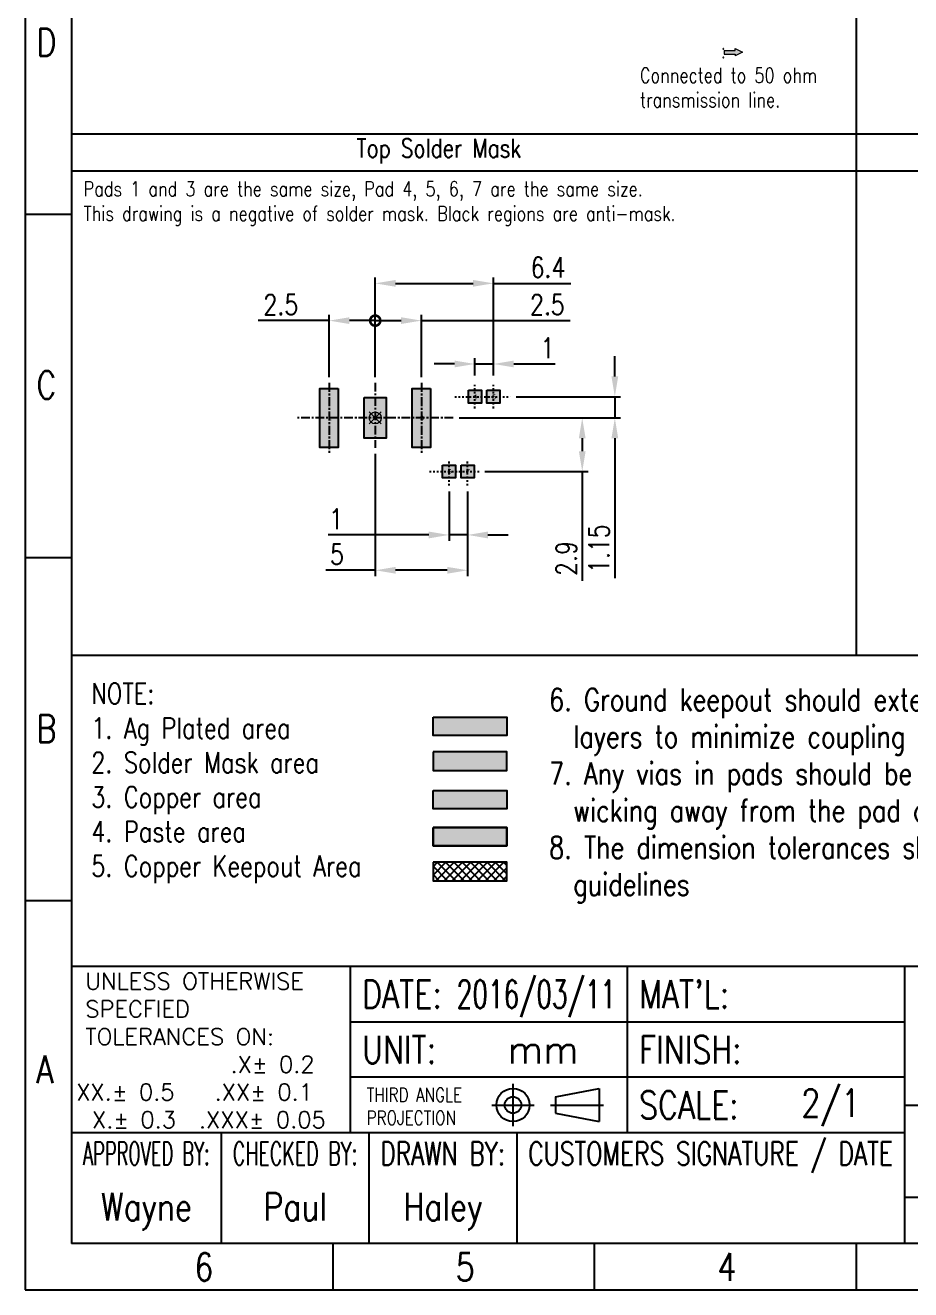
# Model space of a CAD drawing. Header units: millimetres. Extents: x 0 to 90, y 0 to 135.
# Drawn here: x 0 to 47.9, y 0 to 68.5 of the extents above; entities that cross this region are included whole.
import ezdxf
from ezdxf.enums import TextEntityAlignment as Align

# ---------------------------------------------------------------- set-up
doc = ezdxf.new("R2010")
doc.units = ezdxf.units.MM
doc.header["$LTSCALE"] = 0.5
doc.header["$PDMODE"] = 35
doc.header["$PDSIZE"] = 1
doc.linetypes.add('CENTER2', pattern=[28.575, 19.05, -3.175, 3.175, -3.175])
doc.linetypes.add('HIDDEN', pattern=[9.525, 6.35, -3.175])
for name, color, linetype, lineweight in [('AM_3', 6, 'HIDDEN', 20), ('AM_5', 3, 'Continuous', 13), ('BO', 7, 'Continuous', 30)]:
    doc.layers.add(name, color=color, linetype=linetype, lineweight=lineweight)
for name, color, linetype in [('Center', 1, 'CENTER2'), ('Continuous', 7, 'Continuous'), ('Dim', 2, 'Continuous'), ('Frame', 7, 'Continuous'), ('Section', 5, 'Continuous'), ('Text', 4, 'Continuous')]:
    doc.layers.add(name, color=color, linetype=linetype)
doc.styles.add('DIM', font='romans.shx', dxfattribs={"width": 0.8, "bigfont": '@extfont2.shx'})
doc.styles.add('ROMANS', font='romans.shx', dxfattribs={"width": 0.8, "bigfont": 'chineset.shx'})
doc.styles.get("Standard").update_dxf_attribs({"font": 'romans.shx', "width": 0.8, "bigfont": 'chineset.shx'})
doc.dimstyles.new('AM_ISO$0', dxfattribs={"dimtxt": 2.2, "dimasz": 2.2, "dimexe": 0.625, "dimexo": 0.625, "dimtad": 1, "dimdsep": 46, "dimtxsty": 'DIM', "dimcen": 0, "dimclrd": 256, "dimclrt": 256, "dimazin": 2, "dimtfac": 0.7, "dimtix": 1, "dimtmove": 0, "dimatfit": 3, "dimfxl": 1, "dimtolj": 2, "dimarcsym": 0})

# ---------------------------------------------------------------- blocks, each defined once
blk = doc.blocks.new('standard-O')
at = {"layer": 'Frame'}
for p, q in [((0, 270), (0, 0)), ((5, 265), (5, 5)), ((0, 116.45), (5, 116.45)), ((0, 79.3), (5, 79.3)), ((0, 42.15), (5, 42.15)), ((175, 35), (5, 35)), ((35.22, 17), (35.22, 35)), ((65.22, 17), (65.22, 35)), ((95.22, 35), (95.22, 5)), ((35.22, 29), (95.22, 29)), ((95.22, 23), (35.22, 23)), ((57.44, 20.9), (62.15, 21.8)), ((57.44, 20.9), (57.44, 19.1)), ((62.15, 21.8), (62.15, 18.2)), ((95.22, 20), (175, 20)), ((57.44, 19.1), (62.15, 18.2)), ((95.22, 17), (5, 17)), ((21.22, 17), (21.22, 5)), ((37.22, 17), (37.22, 5)), ((53.22, 17), (53.22, 5)), ((95.22, 17), (95.22, 5)), ((175, 10), (95.22, 10)), ((175, 5), (5, 5)), ((33.33, 0), (33.33, 5)), ((61.66, 0), (61.66, 5)), ((90, 5), (90, 0)), ((0, 0), (180, 0))]:
    blk.add_line(p, q, dxfattribs=at)
at = {"layer": 'Frame', "ltscale": 0.3}
for p, q in [((52.82, 22.3), (52.82, 17.7)), ((50.52, 20), (55.12, 20)), ((56.89, 20), (62.62, 20))]:
    blk.add_line(p, q, dxfattribs=at)
at = {"layer": 'Frame'}
for radius in [1.8, 0.9]:
    blk.add_circle((52.82, 20), radius, dxfattribs=at)
at = {"layer": 'Frame', "style": 'ROMANS', "width": 0.8}
for s, p in [('D', (1.2, 133.57)), ('C', (1.2, 96.46)), ('B', (1.2, 59.26)), ('DATE:', (36.47, 30.5)), ("MAT'L:", (66.47, 30.5)), ('UNIT:', (36.47, 24.5)), ('FINISH:', (66.47, 24.5)), ('A', (1.2, 22.35)), ('SCALE:', (66.47, 18.5))]:
    blk.add_text(s, height=3, dxfattribs=at).set_placement(p)
at = {"layer": 'Frame', "style": 'ROMANS'}
for s, p in [('UNLESS OTHERWISE', (6.5, 32.5)), ('SPECFIED', (6.5, 29.5)), ('TOLERANCES ON:', (6.5, 26.5)), ('.X%%P 0.2', (22.23, 23.5)), ('XX.%%P 0.5', (5.52, 20.5)), ('.XX%%P 0.1', (20.51, 20.5)), ('X.%%P 0.3', (7.23, 17.5)), ('.XXX%%P 0.05', (18.81, 17.5))]:
    blk.add_text(s, height=1.8, dxfattribs=at).set_placement(p)
for s, width, p, p2 in [('CUSTOMERS SIGNATURE / DATE', 0.651786, (54.47, 13.5), (93.97, 13.5)), ('APPROVED BY:', 0.50864, (6.24, 13.5), (19.97, 13.5)), ('CHECKED BY:', 0.540241, (22.47, 13.5), (35.97, 13.5)), ('DRAWN BY:', 0.659662, (38.47, 13.5), (51.97, 13.5))]:
    blk.add_text(s, height=2.5, dxfattribs=dict(at, width=width)).set_placement(p, p2, align=Align.FIT)
at = {"layer": 'Frame', "width": 0.8}
for s, p in [('6', (18.32, 0.96)), ('5', (46.62, 0.96)), ('4', (74.95, 0.96))]:
    blk.add_text(s, height=3, dxfattribs=at).set_placement(p)
at = {"layer": 'Frame', "insert": (36.97, 21.86), "char_height": 1.5, "width": 13.7874, "attachment_point": 1, "style": 'ROMANS'}
blk.add_mtext('THIRD ANGLE\\PPROJECTION', dxfattribs=at)
at = {"layer": 'Text', "style": 'ROMANS'}
for tag, height, width, p, p2 in [('ISO.N0', 2, 0.667795, (16.27, 262), (32.55, 262)), ('DESCRIPTION-1', 3, 0.661062, (79.7, 255.4), (118.89, 255.4)), ('ISSUED_DATE-1', 3, 0.661486, (154.5, 255.4), (173.5, 255.4)), ('DATE', 3, 0.619429, (46.72, 30.5), (63.97, 30.5))]:
    blk.add_attdef(tag, text='', height=height, dxfattribs=dict(at, width=width)).set_placement(p, p2, align=Align.FIT)
at = {"layer": 'Text', "style": 'ROMANS', "width": 0.8}
for tag, p in [('ENG-1', (128.5, 255.4)), ('APPROVE-1', (145.5, 255.4)), ('ENG-2', (128.5, 250.1)), ('APPROVE-2', (145.5, 250.1)), ('ENG-3', (128.5, 244.8)), ('APPROVE-3', (145.5, 244.8)), ('ENG-4', (128.5, 239.5)), ('APPROVE-4', (145.56, 239.5)), ('ENG-5', (128.5, 234.2)), ('APPROVE-5', (145.5, 234.2)), ('APPROVED', (13.11, 7.48)), ('CHECKED', (29.22, 7.48)), ('DRAWN', (45.22, 7.48))]:
    blk.add_attdef(tag, text='', height=3, dxfattribs=at).set_placement(p, align=Align.CENTER)
at = {"layer": 'Text', "style": 'ROMANS'}
for tag, p, p2 in [('DESCRIPTION-2', (79.83, 250.1), (118.89, 250.1)), ('ISSUED_DATE-2', (154.5, 250.1), (173.5, 250.1)), ('DESCRIPTION-3', (79.83, 244.8), (118.89, 244.8)), ('ISSUED_DATE-3', (154.5, 244.8), (173.5, 244.8)), ('DESCRIPTION-4', (79.83, 239.5), (118.89, 239.5)), ('ISSUED_DATE-4', (154.5, 239.5), (173.5, 239.5)), ('DESCRIPTION-5', (79.83, 234.2), (118.89, 234.2)), ('ISSUED_DATE-5', (154.5, 234.2), (173.5, 234.2)), ('MATERIAL', (77.72, 30.5), (93.97, 30.5)), ('FINISH', (79.22, 24.5), (93.97, 24.5))]:
    blk.add_attdef(tag, text='', height=3, dxfattribs=at).set_placement(p, p2, align=Align.FIT)
blk.add_attdef(' mm ', text='', height=3, dxfattribs=at).set_placement((56.08, 26), align=Align.MIDDLE)
at = {"layer": 'Text', "style": 'ROMANS', "width": 0.8}
for tag, height, p in [('REV', 2.5, (171.37, 23.42)), ('SCALE', 3, (87.22, 20))]:
    blk.add_attdef(tag, text='', height=height, dxfattribs=at).set_placement(p, align=Align.MIDDLE)
for tag, p in [('TITLE.', (109.59, 15.93)), ('PART_NO', (116.88, 5.9))]:
    blk.add_attdef(tag, p, '', height=3, dxfattribs=at)
blk = doc.blocks.new('A$C63D92827')
at = {"layer": 'BO', "lineweight": 0, "ltscale": 0.1}
h = blk.add_hatch(color=256, dxfattribs=at)
h.dxf.hatch_style = 1
h.paths.add_polyline_path([(1.25, 0.25), (0.75, 0.5), (0.75, 0.375), (0, 0.375), (0, 0.125), (0.75, 0.125), (0.75, 0)])
for p, q in [((0, 0.375), (0.75, 0.375)), ((0, 0.375), (0, 0.125)), ((0, 0.125), (0.75, 0.125)), ((0.75, 0.375), (0.75, 0.5)), ((0.75, 0.5), (1.25, 0.25)), ((1.25, 0.25), (0.75, 0)), ((0.75, 0.125), (0.75, 0))]:
    blk.add_line(p, q, dxfattribs=at)
blk = doc.blocks.new('*D33')
at = {"layer": 'Defpoints', "color": 0}
for p in [(23.179, 47.196), (24.579, 44.296), (30.16, 44.296)]:
    blk.add_point(p, dxfattribs=at)
at = {"layer": 'Dim'}
for p, q in [((23.491, 47.196), (30.472, 47.196)), ((30.16, 46.096), (30.16, 45.396)), ((24.891, 44.296), (30.472, 44.296)), ((30.16, 44.296), (30.16, 38.374))]:
    blk.add_line(p, q, dxfattribs=at)
for points in [[(29.976, 46.096), (30.343, 46.096), (30.16, 47.196)], [(29.976, 45.396), (30.343, 45.396), (30.16, 44.296)]]:
    blk.add_solid(points, dxfattribs=at)
at = {"layer": 'Dim', "insert": (29.297, 39.587), "char_height": 1.1, "attachment_point": 5, "rotation": 90, "style": 'ROMANS'}
blk.add_mtext('\\A2;2.9', dxfattribs=at)
blk = doc.blocks.new('*D34')
at = {"layer": 'Defpoints', "color": 0}
for p in [(26.261, 48.346), (31.925, 48.346), (23.179, 47.196)]:
    blk.add_point(p, dxfattribs=at)
at = {"layer": 'Dim'}
for p, q in [((31.925, 49.446), (31.925, 50.546)), ((26.573, 48.346), (32.237, 48.346)), ((31.925, 48.346), (31.925, 47.196)), ((23.491, 47.196), (32.237, 47.196)), ((31.925, 46.096), (31.925, 38.529))]:
    blk.add_line(p, q, dxfattribs=at)
for points in [[(31.741, 49.446), (32.108, 49.446), (31.925, 48.346)], [(31.741, 46.096), (32.108, 46.096), (31.925, 47.196)]]:
    blk.add_solid(points, dxfattribs=at)
at = {"layer": 'Dim', "insert": (31.062, 40.12), "char_height": 1.1, "attachment_point": 5, "rotation": 90, "style": 'ROMANS'}
blk.add_mtext('\\A2;1.15', dxfattribs=at)
blk = doc.blocks.new('*D35')
at = {"layer": 'Defpoints', "color": 0}
for p in [(18.95, 45.575), (23.95, 43.534), (23.95, 38.949)]:
    blk.add_point(p, dxfattribs=at)
at = {"layer": 'Dim'}
for p, q in [((18.95, 45.262), (18.95, 38.637)), ((23.95, 43.222), (23.95, 38.637)), ((18.95, 38.949), (16.268, 38.949)), ((22.85, 38.949), (20.05, 38.949))]:
    blk.add_line(p, q, dxfattribs=at)
for points in [[(20.05, 39.132), (20.05, 38.766), (18.95, 38.949)], [(22.85, 39.132), (22.85, 38.766), (23.95, 38.949)]]:
    blk.add_solid(points, dxfattribs=at)
at = {"layer": 'Dim', "insert": (16.874, 39.812), "char_height": 1.1, "attachment_point": 5, "style": 'ROMANS'}
blk.add_mtext('\\A2;5', dxfattribs=at)
blk = doc.blocks.new('*D36')
at = {"layer": 'Defpoints', "color": 0}
for p in [(22.95, 43.534), (23.95, 43.534), (23.95, 40.862)]:
    blk.add_point(p, dxfattribs=at)
at = {"layer": 'Dim'}
for p, q in [((22.95, 43.222), (22.95, 40.549)), ((23.95, 43.222), (23.95, 40.549)), ((21.85, 40.862), (16.409, 40.862)), ((23.95, 40.862), (22.95, 40.862)), ((25.05, 40.862), (26.15, 40.862))]:
    blk.add_line(p, q, dxfattribs=at)
for points in [[(21.85, 41.045), (21.85, 40.678), (22.95, 40.862)], [(25.05, 41.045), (25.05, 40.678), (23.95, 40.862)]]:
    blk.add_solid(points, dxfattribs=at)
at = {"layer": 'Dim', "insert": (16.827, 41.724), "char_height": 1.1, "attachment_point": 5, "style": 'ROMANS'}
blk.add_mtext('\\A2;1', dxfattribs=at)
blk = doc.blocks.new('*D14')
at = {"layer": 'Defpoints', "color": 0}
for p in [(25.348, 50.118), (24.348, 49.174), (25.348, 49.174)]:
    blk.add_point(p, dxfattribs=at)
at = {"layer": 'Dim'}
for p, q in [((23.248, 50.118), (22.148, 50.118)), ((24.348, 49.486), (24.348, 50.431)), ((24.348, 50.118), (25.348, 50.118)), ((25.348, 49.486), (25.348, 50.431)), ((26.448, 50.118), (28.697, 50.118))]:
    blk.add_line(p, q, dxfattribs=at)
for points in [[(23.248, 50.302), (23.248, 49.935), (24.348, 50.118)], [(26.448, 50.302), (26.448, 49.935), (25.348, 50.118)]]:
    blk.add_solid(points, dxfattribs=at)
at = {"layer": 'Dim', "insert": (28.28, 50.981), "char_height": 1.1, "attachment_point": 5, "style": 'ROMANS'}
blk.add_mtext('\\A2;1', dxfattribs=at)
blk = doc.blocks.new('_DotSmall')
at = {"color": 0, "linetype": 'ByBlock', "const_width": 0.5}
blk.add_lwpolyline([(-0.0625, 0, 1), (0.0625, 0, 1)], format="xyb", close=True, dxfattribs=at)
blk = doc.blocks.new('*D15')
at = {"layer": 'Defpoints', "color": 0}
for p in [(16.45, 52.465), (16.45, 49.094), (18.95, 49.098)]:
    blk.add_point(p, dxfattribs=at)
at = {"layer": 'Dim'}
for p, q in [((16.45, 49.407), (16.45, 52.778)), ((18.95, 49.41), (18.95, 52.778)), ((16.45, 52.465), (12.605, 52.465)), ((18.95, 52.465), (17.55, 52.465))]:
    blk.add_line(p, q, dxfattribs=at)
blk.add_solid([(17.55, 52.648), (17.55, 52.282), (16.45, 52.465)], dxfattribs=at)
at = {"layer": 'Dim', "xscale": 1.1, "yscale": 1.1, "zscale": 1.1}
blk.add_blockref('_DotSmall', (18.95, 52.465), dxfattribs=at)
at = {"layer": 'Dim', "insert": (13.84, 53.328), "char_height": 1.1, "attachment_point": 5, "style": 'ROMANS'}
blk.add_mtext('\\A2;2.5', dxfattribs=at)
blk = doc.blocks.new('*D16')
at = {"layer": 'Defpoints', "color": 0}
for p in [(21.45, 52.465), (18.95, 49.098), (21.45, 49.094)]:
    blk.add_point(p, dxfattribs=at)
at = {"layer": 'Dim'}
for p, q in [((18.95, 49.41), (18.95, 52.778)), ((21.45, 49.407), (21.45, 52.778)), ((18.95, 52.465), (20.35, 52.465)), ((21.45, 52.465), (29.504, 52.465))]:
    blk.add_line(p, q, dxfattribs=at)
blk.add_solid([(20.35, 52.649), (20.35, 52.282), (21.45, 52.465)], dxfattribs=at)
at = {"layer": 'Dim', "xscale": 1.1, "yscale": 1.1, "zscale": 1.1, "rotation": 180}
blk.add_blockref('_DotSmall', (18.95, 52.465), dxfattribs=at)
at = {"layer": 'Dim', "insert": (28.27, 53.328), "char_height": 1.1, "attachment_point": 5, "style": 'ROMANS'}
blk.add_mtext('\\A2;2.5', dxfattribs=at)
blk = doc.blocks.new('*D17')
at = {"layer": 'Defpoints', "color": 0}
for p in [(25.348, 54.483), (18.95, 49.098), (25.348, 49.174)]:
    blk.add_point(p, dxfattribs=at)
at = {"layer": 'Dim'}
for p, q in [((18.95, 49.41), (18.95, 54.796)), ((25.348, 49.486), (25.348, 54.796)), ((20.05, 54.483), (24.248, 54.483)), ((25.348, 54.483), (29.54, 54.483))]:
    blk.add_line(p, q, dxfattribs=at)
for points in [[(20.05, 54.667), (20.05, 54.3), (18.95, 54.483)], [(24.248, 54.667), (24.248, 54.3), (25.348, 54.483)]]:
    blk.add_solid(points, dxfattribs=at)
at = {"layer": 'Dim', "insert": (28.305, 55.346), "char_height": 1.1, "attachment_point": 5, "style": 'ROMANS'}
blk.add_mtext('\\A2;6.4', dxfattribs=at)

msp = doc.modelspace()

# ---------------------------------------------------------------- hatches: boundary and pattern name
at = {"layer": 'AM_5', "ltscale": 0.5}
h = msp.add_hatch(color=250, dxfattribs=at)
h.dxf.hatch_style = 1
h.paths.add_polyline_path([(16.4497, 48.7961), (15.9497, 48.7961), (15.9497, 47.1961), (16.4497, 47.1961)])
h.paths.add_polyline_path([(16.9497, 48.7961), (16.4497, 48.7961), (16.4497, 47.1961), (16.9497, 47.1961)])
h.paths.add_polyline_path([(16.9497, 47.1961), (16.4497, 47.1961), (16.4497, 45.596), (16.9497, 45.596)])
h.paths.add_polyline_path([(16.4497, 47.1961), (15.9497, 47.1961), (15.9497, 45.596), (16.4497, 45.596)])
h.paths.add_polyline_path([(18.9497, 48.2961), (18.3497, 48.2961), (18.3497, 47.1961), (18.9497, 47.1961)])
h.paths.add_polyline_path([(19.5497, 48.2961), (18.9497, 48.2961), (18.9497, 47.1961), (19.5497, 47.1961)])
h.paths.add_polyline_path([(19.5497, 47.1961), (18.9497, 47.1961), (18.9497, 46.0961), (19.5497, 46.0961)])
h.paths.add_polyline_path([(18.9497, 47.1961), (18.3497, 47.1961), (18.3497, 46.0961), (18.9497, 46.0961)])
h.paths.add_polyline_path([(21.4497, 47.1961), (20.9497, 47.1961), (20.9497, 45.5972), (21.4497, 45.5972)])
h.paths.add_polyline_path([(21.9497, 47.1961), (21.4497, 47.1961), (21.4497, 45.5972), (21.9497, 45.5972)])
h.paths.add_polyline_path([(21.9497, 48.7972), (21.4497, 48.7972), (21.4497, 47.1961), (21.9497, 47.1961)])
h.paths.add_polyline_path([(21.4497, 48.7972), (20.9497, 48.7972), (20.9497, 47.1961), (21.4497, 47.1961)])
h.paths.add_polyline_path([(24.3497, 48.6961), (23.9997, 48.6961), (23.9997, 48.3461), (24.3497, 48.3461)])
h.paths.add_polyline_path([(24.3497, 48.3461), (23.9997, 48.3461), (23.9997, 47.9961), (24.3497, 47.9961)])
h.paths.add_polyline_path([(24.6997, 48.3461), (24.3497, 48.3461), (24.3497, 47.9961), (24.6997, 47.9961)])
h.paths.add_polyline_path([(24.6997, 48.6961), (24.3497, 48.6961), (24.3497, 48.3461), (24.6997, 48.3461)])
h.paths.add_polyline_path([(25.3484, 48.6961), (24.9984, 48.6961), (24.9984, 48.3461), (25.3484, 48.3461)])
h.paths.add_polyline_path([(25.6984, 48.6961), (25.3484, 48.6961), (25.3484, 48.3461), (25.6984, 48.3461)])
h.paths.add_polyline_path([(25.6984, 48.3461), (25.3484, 48.3461), (25.3484, 47.9961), (25.6984, 47.9961)])
h.paths.add_polyline_path([(25.3484, 48.3461), (24.9984, 48.3461), (24.9984, 47.9961), (25.3484, 47.9961)])
h.paths.add_polyline_path([(22.9497, 44.2961), (22.5997, 44.2961), (22.5997, 43.9461), (22.9497, 43.9461)])
h.paths.add_polyline_path([(23.2997, 44.2961), (22.9497, 44.2961), (22.9497, 43.9461), (23.2997, 43.9461)])
h.paths.add_polyline_path([(23.2997, 44.6461), (22.9497, 44.6461), (22.9497, 44.2961), (23.2997, 44.2961)])
h.paths.add_polyline_path([(22.9497, 44.6461), (22.5997, 44.6461), (22.5997, 44.2961), (22.9497, 44.2961)])
h.paths.add_polyline_path([(23.9497, 44.6461), (23.5997, 44.6461), (23.5997, 44.2961), (23.9497, 44.2961)])
h.paths.add_polyline_path([(24.2997, 44.6461), (23.9497, 44.6461), (23.9497, 44.2961), (24.2997, 44.2961)])
h.paths.add_polyline_path([(24.2997, 44.2961), (23.9497, 44.2961), (23.9497, 43.9461), (24.2997, 43.9461)])
h.paths.add_polyline_path([(23.9497, 44.2961), (23.5997, 44.2961), (23.5997, 43.9461), (23.9497, 43.9461)])
at = {"layer": 'Section'}
h = msp.add_hatch(color=30, dxfattribs=at)
h.dxf.hatch_style = 1
h.paths.add_polyline_path([(22.0793, 31.0004), (22.0793, 30.0004), (26.0742, 30.0004), (26.0742, 31.0004)])
at = {"layer": 'Section', "ltscale": 0.5}
h = msp.add_hatch(color=250, dxfattribs=at)
h.dxf.hatch_style = 1
h.paths.add_polyline_path([(22.0793, 29.1135), (22.0793, 28.1135), (26.0742, 28.1135), (26.0742, 29.1135)])
h = msp.add_hatch(color=1, dxfattribs=at)
h.dxf.hatch_style = 1
h.paths.add_polyline_path([(22.0793, 27.034), (22.0793, 26.034), (26.0742, 26.034), (26.0742, 27.034)])
at = {"layer": 'Section'}
h = msp.add_hatch(color=254, dxfattribs=at)
h.dxf.hatch_style = 1
h.paths.add_polyline_path([(22.0793, 25.0321), (22.0793, 24.0321), (26.0742, 24.0321), (26.0742, 25.0321)])
at = {"layer": 'Section', "ltscale": 0.5}
h = msp.add_hatch(dxfattribs=at)
h.set_pattern_fill('ANSI37', color=204, scale=0.1)
h.set_pattern_definition([(45, (-1494.44627, 15.94695), (-0.2245064, 0.2245064), []), (135, (-1494.44627, 15.94695), (-0.2245064, -0.2245064), [])])
h.paths.add_polyline_path([(22.0793, 23.141), (22.0793, 22.141), (26.0742, 22.141), (26.0742, 23.141)])

# ---------------------------------------------------------------- linework, layer by layer
at = {"ltscale": 0.5}
for p, q in [((45, 101.9181), (45, 34.3625)), ((2.5, 62.5744), (87.5, 62.5744)), ((2.5, 60.5744), (87.5, 60.5744)), ((2.5, 34.3625), (87.5, 34.3625))]:
    msp.add_line(p, q, dxfattribs=at)
at = {"layer": 'AM_3', "color": 204, "ltscale": 0.5}
msp.add_lwpolyline([(22.0793, 23.141), (26.0793, 23.141), (26.0793, 22.141), (22.0793, 22.141)], close=True, dxfattribs=at)
at = {"layer": 'AM_5', "color": 64}
for p, q in [((19.2726, 46.8732), (18.6267, 47.5191)), ((18.6267, 46.8732), (19.2726, 47.5191))]:
    msp.add_line(p, q, dxfattribs=at)
at = {"layer": 'AM_5', "color": 250, "ltscale": 0.5}
msp.add_lwpolyline([(22.0793, 29.1135), (26.0793, 29.1135), (26.0793, 28.1135), (22.0793, 28.1135)], close=True, dxfattribs=at)
at = {"layer": 'AM_5', "color": 64}
msp.add_circle((18.9497, 47.1961), 0.325, dxfattribs=at)
at = {"layer": 'Center', "ltscale": 0.05}
for p, q in [((16.4497, 49.0941), (16.4497, 45.2958)), ((18.9497, 49.0977), (18.9497, 45.5746)), ((21.4497, 49.0942), (21.4497, 45.2958)), ((23.1786, 47.1961), (14.7185, 47.1961))]:
    msp.add_line(p, q, dxfattribs=at)
at = {"layer": 'Center', "ltscale": 0.005}
for p, q in [((24.3497, 47.7165), (24.3497, 48.9962)), ((25.3484, 47.7165), (25.3484, 48.9962)), ((23.2541, 48.3461), (26.2606, 48.3461)), ((22.9497, 43.5343), (22.9497, 44.8815)), ((23.9497, 43.5343), (23.9497, 44.8815)), ((21.8823, 44.2961), (24.5785, 44.2961))]:
    msp.add_line(p, q, dxfattribs=at)
at = {"layer": 'Continuous', "color": 250, "ltscale": 0.5}
for points in [[(16.9497, 48.7961), (16.9497, 45.596), (15.9497, 45.596), (15.9497, 48.7961)], [(21.9497, 48.7972), (21.9497, 45.5972), (20.9497, 45.5972), (20.9497, 48.7972)], [(23.9997, 48.6961), (24.6997, 48.6961), (24.6997, 47.9961), (23.9997, 47.9961)], [(24.9984, 48.6961), (25.6984, 48.6961), (25.6984, 47.9961), (24.9984, 47.9961)], [(18.3497, 48.2961), (19.5497, 48.2961), (19.5497, 46.0961), (18.3497, 46.0961)], [(22.5997, 44.6461), (23.2997, 44.6461), (23.2997, 43.9461), (22.5997, 43.9461)], [(23.5997, 44.6461), (24.2997, 44.6461), (24.2997, 43.9461), (23.5997, 43.9461)]]:
    msp.add_lwpolyline(points, close=True, dxfattribs=at)
at = {"layer": 'Continuous'}
for points in [[(22.0793, 31.0004), (26.0793, 31.0004), (26.0793, 30.0004), (22.0793, 30.0004)], [(22.0793, 29.1135), (22.0793, 28.1135), (26.0742, 28.1135), (26.0742, 29.1135), (22.0793, 29.1135)], [(22.0793, 25.0321), (22.0793, 24.0321), (26.0742, 24.0321), (26.0742, 25.0321), (22.0793, 25.0321)], [(22.0793, 23.141), (22.0793, 22.141), (26.0742, 22.141), (26.0742, 23.141), (22.0793, 23.141)]]:
    msp.add_lwpolyline(points, close=True, dxfattribs=at)
at = {"layer": 'Continuous', "ltscale": 0.5}
msp.add_lwpolyline([(22.0793, 27.034), (26.0793, 27.034), (26.0793, 26.034), (22.0793, 26.034)], close=True, dxfattribs=at)
at = {"layer": 'Frame'}
for p, q in [((2.5, 41.2419), (2.5, 26.9035)), ((2.5, 26.14), (2.5, 17.5))]:
    msp.add_line(p, q, dxfattribs=at)
at = {"layer": 'Section', "color": 254}
msp.add_lwpolyline([(22.0793, 25.0321), (26.0793, 25.0321), (26.0793, 24.0321), (22.0793, 24.0321)], close=True, dxfattribs=at)

# ---------------------------------------------------------------- block references
at = {"layer": 'Text'}
ref = msp.add_blockref('standard-O', (0, 0), dxfattribs=dict(at, xscale=0.5, yscale=0.5, zscale=0.5))
ref.add_attrib(' mm ', ' mm ', dxfattribs={"height": 1.5, "style": 'ROMANS'}).set_placement((28.0401, 13), align=Align.MIDDLE)
ref.add_attrib('SCALE', '2/1', dxfattribs={"height": 1.5, "style": 'ROMANS', "width": 0.8}).set_placement((43.6124, 10), align=Align.MIDDLE)
ref.add_attrib('DATE', '2016/03/11', dxfattribs={"height": 1.5, "style": 'ROMANS', "width": 0.619429}).set_placement((23.3624, 15.25), (31.9874, 15.25), align=Align.FIT)
ref.add_attrib('DRAWN', 'Haley', dxfattribs={"height": 1.5, "style": 'ROMANS', "width": 0.8}).set_placement((22.6124, 3.7398), align=Align.CENTER)
ref.add_attrib('CHECKED', 'Paul', dxfattribs={"height": 1.5, "style": 'ROMANS', "width": 0.8}).set_placement((14.6124, 3.7398), align=Align.CENTER)
ref.add_attrib('APPROVED', 'Wayne', dxfattribs={"height": 1.5, "style": 'ROMANS', "width": 0.8}).set_placement((6.5562, 3.7398), align=Align.CENTER)
at = {"layer": 'Text', "ltscale": 0.1, "xscale": 0.8, "yscale": 0.8, "zscale": 0.8}
msp.add_blockref('A$C63D92827', (37.8434, 66.7956), dxfattribs=at)

# ---------------------------------------------------------------- texts
at = {"layer": 'Text', "attachment_point": 1}
for s, insert, char_height, width in [('{\\Fromans|c0;\\C256;          :\\PConnected to 50 ohm \\Ptransmission line.\\fArial|b0|i0|c0|p34;\\C64; }', (33.2821, 67.4782), 0.8, 19.739923), ('{\\Fromans|c0;Top Solder Mask \\fArial|b0|i0|c0|p34;  }', (17.935, 62.3038), 1, 59.230503), ('{\\Fromans|c136;Pads 1 and 3 are the same size, Pad 4, 5, 6, 7 are the same size.\\P\\Fromans|c0;This drawing is a negative of solder mask. Black regions are anti-mask.\\fArial|b0|i0|c0|p34;  }', (3.1551, 60.0002), 0.8, 59.230503), ('{\\Fromans|c0;NOTE:\\P1. Ag Plated area\\P2. Solder Mask area\\P3. Copper area\\P4. Paste area\\P5. Copper Keepout Area\\fArial|b0|i0|c0|p34;\\H1.0714x; }', (3.5708, 32.8348), 1.12, 44.551695), ('{\\Fromans|c0;6. Ground keepout should extend from top layer through all inner PCB \\Fromans|c136;\\P  \\Fromans|c0;layers to minimize coupling from RF feed to ground. \\P7. Any vias in pads should be either filled or tented to prevent solder from \\P  wicking away from the pad during reflow.\\P8. The dimension tolerances should follow standard PCB manufacturing \\P  guidelines}', (28.3635, 32.5447), 1.2, 69.439615)]:
    msp.add_mtext(s, dxfattribs=dict(at, insert=insert, char_height=char_height, width=width))
at = {"layer": 'Text', "color": 64, "char_height": 0.26208, "width": 15.52313, "attachment_point": 1}
for s, insert in [('{\\fArial|b0|i0|c0|p34;4}', (24.2654, 48.4714)), ('{\\fArial|b0|i0|c0|p34;5}', (25.2841, 48.4714)), ('{\\fArial|b0|i0|c0|p34;1}', (16.3797, 47.3282)), ('{\\fArial|b0|i0|c0|p34;2}', (18.8797, 47.3282)), ('{\\fArial|b0|i0|c0|p34;3}', (21.3797, 47.3293)), ('{\\fArial|b0|i0|c0|p34;6}', (22.8797, 44.4337)), ('{\\fArial|b0|i0|c0|p34;7}', (23.8797, 44.4337))]:
    msp.add_mtext(s, dxfattribs=dict(at, insert=insert))

# ---------------------------------------------------------------- dimensions: what is measured, and where the dimension line sits
at = {"layer": 'Dim'}
for base, p1, p2, override, picture, middle in [((25.3484, 54.4832), (18.9497, 49.0977), (25.3484, 49.1739), {"dimscale": 0.5, "dimdec": 1, "dimtxsty": 'ROMANS', "dimclrd": 256, "dimclre": 256, "dimclrt": 256, "dimtfac": 0.7, "dimtdec": 2, "dimtix": 1, "dimtolj": 2, "dimlwd": -1, "dimlwe": -1, "dimarcsym": 1}, '*D17', (28.3055, 54.4832)), ((16.4497, 52.465), (18.9497, 49.0977), (16.4497, 49.0941), {"dimscale": 0.5, "dimdec": 2, "dimtxsty": 'ROMANS', "dimblk1": 'DotSmall', "dimsah": 1, "dimclrd": 256, "dimclre": 256, "dimclrt": 256, "dimtfac": 0.7, "dimtdec": 2, "dimtix": 1, "dimtolj": 2, "dimlwd": -1, "dimlwe": -1}, '*D15', (13.8395, 52.465)), ((21.4497, 52.4652), (18.9497, 49.0977), (21.4497, 49.0942), {"dimscale": 0.5, "dimdec": 2, "dimtxsty": 'ROMANS', "dimblk1": 'DotSmall', "dimsah": 1, "dimclrd": 256, "dimclre": 256, "dimclrt": 256, "dimtfac": 0.7, "dimtdec": 2, "dimtix": 1, "dimtolj": 2, "dimlwd": -1, "dimlwe": -1}, '*D16', (28.2697, 52.4652)), ((25.3484, 50.1185), (24.3484, 49.1739), (25.3484, 49.1739), {"dimscale": 0.5, "dimtxsty": 'ROMANS', "dimclrd": 256, "dimclre": 256, "dimclrt": 256, "dimtfac": 0.7, "dimtdec": 2, "dimtix": 1, "dimtolj": 2, "dimlwd": -1, "dimlwe": -1, "dimarcsym": 1}, '*D14', (28.28, 50.1185)), ((23.9497, 38.949), (18.9497, 45.5746), (23.9497, 43.5343), {"dimscale": 0.5, "dimtxsty": 'ROMANS', "dimclrd": 256, "dimclre": 256, "dimclrt": 256, "dimtfac": 0.7, "dimtdec": 2, "dimtix": 1, "dimtolj": 2, "dimlwd": -1, "dimlwe": -1, "dimarcsym": 1}, '*D35', (16.8742, 38.949)), ((23.9497, 40.8616), (22.9497, 43.5343), (23.9497, 43.5343), {"dimscale": 0.5, "dimtxsty": 'ROMANS', "dimclrd": 256, "dimclre": 256, "dimclrt": 256, "dimtfac": 0.7, "dimtdec": 2, "dimtix": 1, "dimtolj": 2, "dimlwd": -1, "dimlwe": -1, "dimarcsym": 1}, '*D36', (16.8267, 40.8616))]:
    dim = msp.add_linear_dim(base=base, p1=p1, p2=p2, dimstyle='AM_ISO$0', override=override, dxfattribs=at)
    dim.commit()
    dim.dimension.update_dxf_attribs({"geometry": picture, "text_midpoint": middle, "dimtype": 160})
for base, p2, picture, middle in [((31.9246, 48.3461), (26.2606, 48.3461), '*D34', (31.9246, 40.1196)), ((30.1597, 44.2961), (24.5785, 44.2961), '*D33', (30.1597, 39.5873))]:
    dim = msp.add_linear_dim(base=base, p1=(23.1786, 47.1961), p2=p2, angle=90, dimstyle='AM_ISO$0', override={"dimscale": 0.5, "dimtxsty": 'ROMANS', "dimclrd": 256, "dimclre": 256, "dimclrt": 256, "dimtfac": 0.7, "dimtdec": 2, "dimtix": 1, "dimtolj": 2, "dimlwd": -1, "dimlwe": -1, "dimarcsym": 1}, dxfattribs=at)
    dim.commit()
    dim.dimension.update_dxf_attribs({"geometry": picture, "text_midpoint": middle, "dimtype": 160})

doc.saveas('drawing.dxf')
